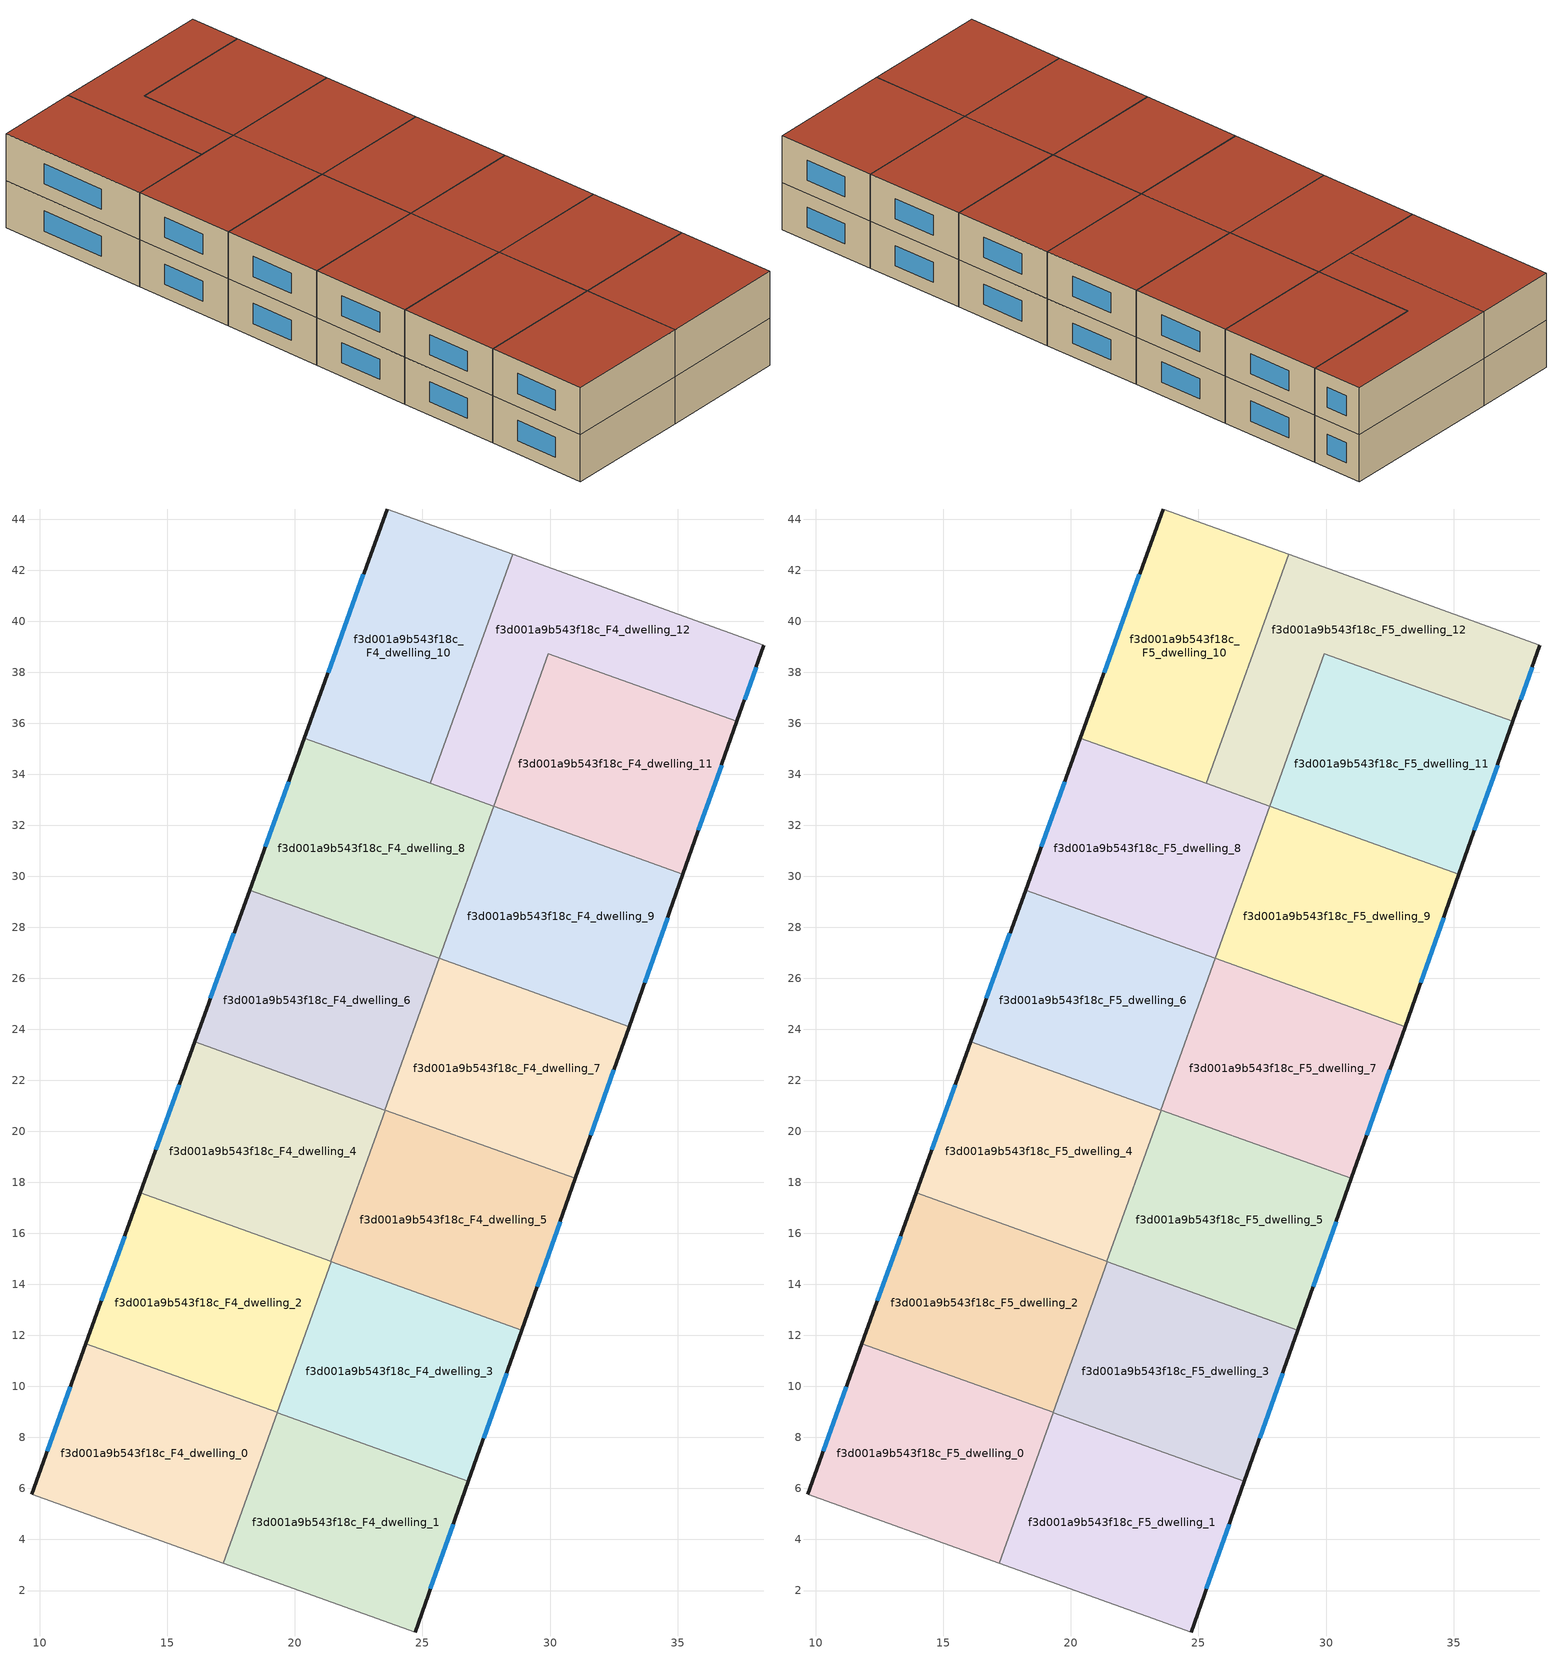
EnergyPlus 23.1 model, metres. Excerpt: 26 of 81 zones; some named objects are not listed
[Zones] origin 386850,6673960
f3d001a9b543f18c_F4_dwelling_0
 floor to f3d001a9b543f18c_F3_dwelling_0 (EU_floor_Construction): 19.31,8.98 17.19,3.08 9.68,5.77 11.8,11.67 z12
 wall outside (EU_wall_Construction): 11.8,11.67 9.68,5.77 z12:15
 wall to f3d001a9b543f18c_F4_dwelling_1 (EU_wall_Construction): 17.19,3.08 19.31,8.98 z12:15
 wall adiabatic (EU_wall_Construction): 9.68,5.77 17.19,3.08 z12:15
 wall to f3d001a9b543f18c_F4_dwelling_2 (EU_wall_Construction): 19.3,8.98 11.8,11.67 z12:15
 wall to f3d001a9b543f18c_F4_dwelling_3 (EU_wall_Construction): 19.31,8.98 19.3,8.98 z12:15
 window (EU_Window_Construction): 11.2,9.99 10.29,7.46 z12.86:14.14
f3d001a9b543f18c_F4_dwelling_1
 floor to f3d001a9b543f18c_F3_dwelling_1 (EU_floor_Construction): 26.8,6.29 24.71,0.37 17.19,3.08 19.31,8.98 z12
 wall outside (EU_wall_Construction): 24.71,0.37 26.8,6.29 z12:15
 wall adiabatic (EU_wall_Construction): 17.19,3.08 24.71,0.37 z12:15
 wall to f3d001a9b543f18c_F4_dwelling_3 (EU_wall_Construction): 26.8,6.29 19.31,8.98 z12:15
 window (EU_Window_Construction): 25.31,2.06 26.2,4.6 z12.86:14.14
f3d001a9b543f18c_F4_dwelling_10
 floor to f3d001a9b543f18c_F3_dwelling_10 (EU_floor_Construction): 28.53,42.62 25.31,33.64 20.37,35.42 23.61,44.4 z12
 wall outside (EU_wall_Construction): 23.61,44.4 20.37,35.42 z12:15
 wall adiabatic (EU_wall_Construction): 28.53,42.62 23.61,44.4 z12:15
 wall to f3d001a9b543f18c_F4_dwelling_12 (EU_wall_Construction): 25.31,33.64 28.53,42.62 z12:15
 wall to f3d001a9b543f18c_F4_dwelling_8 (EU_wall_Construction): 20.37,35.42 25.31,33.64 z12:15
 window (EU_Window_Construction): 22.68,41.83 21.3,37.98 z12.86:14.14
f3d001a9b543f18c_F4_dwelling_11
 floor to f3d001a9b543f18c_F3_dwelling_11 (EU_floor_Construction): 37.33,36.08 35.21,30.09 27.78,32.75 29.93,38.73 z12
 wall outside (EU_wall_Construction): 35.21,30.09 37.33,36.08 z12:15
 wall to f3d001a9b543f18c_F4_dwelling_12 (EU_wall_Construction): 37.33,36.08 29.93,38.73 27.78,32.75 z12:15
 wall to f3d001a9b543f18c_F4_dwelling_9 (EU_wall_Construction): 27.8,32.75 35.21,30.09 z12:15
 wall to f3d001a9b543f18c_F4_dwelling_8 (EU_wall_Construction): 27.78,32.75 27.8,32.75 z12:15
 window (EU_Window_Construction): 35.82,31.8 36.72,34.36 z12.86:14.14
f3d001a9b543f18c_F4_dwelling_12
 floor to f3d001a9b543f18c_F3_dwelling_12 (EU_floor_Construction): 38.38,39.06 37.33,36.08 29.93,38.73 27.78,32.75 25.31,33.64 28.53,42.62 z12
 wall outside (EU_wall_Construction): 37.33,36.08 38.38,39.06 z12:15
 wall adiabatic (EU_wall_Construction): 38.38,39.06 28.53,42.62 z12:15
 wall to f3d001a9b543f18c_F4_dwelling_8 (EU_wall_Construction): 25.31,33.64 27.78,32.75 z12:15
 window (EU_Window_Construction): 37.63,36.93 38.08,38.21 z12.86:14.14
f3d001a9b543f18c_F4_dwelling_2
 floor to f3d001a9b543f18c_F3_dwelling_2 (EU_floor_Construction): 21.42,14.9 19.3,8.98 11.8,11.67 13.94,17.58 z12
 wall outside (EU_wall_Construction): 13.94,17.58 11.8,11.67 z12:15
 wall to f3d001a9b543f18c_F4_dwelling_3 (EU_wall_Construction): 19.3,8.98 21.42,14.9 z12:15
 wall to f3d001a9b543f18c_F4_dwelling_4 (EU_wall_Construction): 21.41,14.9 13.94,17.58 z12:15
 wall to f3d001a9b543f18c_F4_dwelling_5 (EU_wall_Construction): 21.42,14.9 21.41,14.9 z12:15
 window (EU_Window_Construction): 13.33,15.9 12.41,13.36 z12.86:14.14
f3d001a9b543f18c_F4_dwelling_3
 floor to f3d001a9b543f18c_F3_dwelling_3 (EU_floor_Construction): 28.9,12.21 26.8,6.29 19.3,8.98 21.42,14.9 z12
 wall outside (EU_wall_Construction): 26.8,6.29 28.9,12.21 z12:15
 wall to f3d001a9b543f18c_F4_dwelling_5 (EU_wall_Construction): 28.9,12.21 21.42,14.9 z12:15
 window (EU_Window_Construction): 27.4,7.98 28.3,10.52 z12.86:14.14
f3d001a9b543f18c_F4_dwelling_4
 floor to f3d001a9b543f18c_F3_dwelling_4 (EU_floor_Construction): 23.54,20.83 21.41,14.9 13.94,17.58 16.08,23.51 z12
 wall outside (EU_wall_Construction): 16.08,23.51 13.94,17.58 z12:15
 wall to f3d001a9b543f18c_F4_dwelling_5 (EU_wall_Construction): 21.41,14.9 23.54,20.83 z12:15
 wall to f3d001a9b543f18c_F4_dwelling_6 (EU_wall_Construction): 23.53,20.84 16.08,23.51 z12:15
 wall to f3d001a9b543f18c_F4_dwelling_7 (EU_wall_Construction): 23.54,20.83 23.53,20.84 z12:15
 window (EU_Window_Construction): 15.47,21.82 14.55,19.28 z12.86:14.14
f3d001a9b543f18c_F4_dwelling_5
 floor to f3d001a9b543f18c_F3_dwelling_5 (EU_floor_Construction): 30.99,18.16 28.9,12.21 21.41,14.9 23.54,20.83 z12
 wall outside (EU_wall_Construction): 28.9,12.21 30.99,18.16 z12:15
 wall to f3d001a9b543f18c_F4_dwelling_7 (EU_wall_Construction): 30.99,18.16 23.54,20.83 z12:15
 window (EU_Window_Construction): 29.49,13.91 30.4,16.46 z12.86:14.14
f3d001a9b543f18c_F4_dwelling_6
 floor to f3d001a9b543f18c_F3_dwelling_6 (EU_floor_Construction): 25.67,26.78 23.53,20.84 16.08,23.51 18.22,29.46 z12
 wall outside (EU_wall_Construction): 18.22,29.46 16.08,23.51 z12:15
 wall to f3d001a9b543f18c_F4_dwelling_7 (EU_wall_Construction): 23.53,20.84 25.67,26.78 z12:15
 wall to f3d001a9b543f18c_F4_dwelling_8 (EU_wall_Construction): 25.65,26.79 18.22,29.46 z12:15
 wall to f3d001a9b543f18c_F4_dwelling_9 (EU_wall_Construction): 25.67,26.78 25.65,26.79 z12:15
 window (EU_Window_Construction): 17.61,27.76 16.69,25.21 z12.86:14.14
f3d001a9b543f18c_F4_dwelling_7
 floor to f3d001a9b543f18c_F3_dwelling_7 (EU_floor_Construction): 33.1,24.11 30.99,18.16 23.53,20.84 25.67,26.78 z12
 wall outside (EU_wall_Construction): 30.99,18.16 33.1,24.11 z12:15
 wall to f3d001a9b543f18c_F4_dwelling_9 (EU_wall_Construction): 33.1,24.11 25.67,26.78 z12:15
 window (EU_Window_Construction): 31.6,19.86 32.5,22.41 z12.86:14.14
f3d001a9b543f18c_F4_dwelling_8
 floor to f3d001a9b543f18c_F3_dwelling_8 (EU_floor_Construction): 27.8,32.75 25.66,26.79 18.22,29.46 20.37,35.42 z12
 wall outside (EU_wall_Construction): 20.37,35.42 18.22,29.46 z12:15
 wall to f3d001a9b543f18c_F4_dwelling_9 (EU_wall_Construction): 25.66,26.79 27.8,32.75 z12:15
 window (EU_Window_Construction): 19.76,33.71 18.83,31.16 z12.86:14.14
f3d001a9b543f18c_F4_dwelling_9
 floor to f3d001a9b543f18c_F3_dwelling_9 (EU_floor_Construction): 35.21,30.09 33.1,24.11 25.66,26.79 27.8,32.75 z12
 wall outside (EU_wall_Construction): 33.1,24.11 35.21,30.09 z12:15
 window (EU_Window_Construction): 33.7,25.82 34.61,28.38 z12.86:14.14
f3d001a9b543f18c_F5_dwelling_0
 floor to f3d001a9b543f18c_F4_dwelling_0 (EU_floor_Construction): 19.31,8.98 17.19,3.08 9.68,5.77 11.8,11.67 z15
 wall outside (EU_wall_Construction): 11.8,11.67 9.68,5.77 z15:18
 wall to f3d001a9b543f18c_F5_dwelling_1 (EU_wall_Construction): 17.19,3.08 19.31,8.98 z15:18
 wall adiabatic (EU_wall_Construction): 9.68,5.77 17.19,3.08 z15:18
 wall to f3d001a9b543f18c_F5_dwelling_2 (EU_wall_Construction): 19.3,8.98 11.8,11.67 z15:18
 wall to f3d001a9b543f18c_F5_dwelling_3 (EU_wall_Construction): 19.31,8.98 19.3,8.98 z15:18
 window (EU_Window_Construction): 11.2,9.99 10.29,7.46 z15.86:17.14
 roof outside (EU_roof_Construction): 17.19,3.08 19.31,8.98 11.8,11.67 9.68,5.77 z18
f3d001a9b543f18c_F5_dwelling_1
 floor to f3d001a9b543f18c_F4_dwelling_1 (EU_floor_Construction): 26.8,6.29 24.71,0.37 17.19,3.08 19.31,8.98 z15
 wall outside (EU_wall_Construction): 24.71,0.37 26.8,6.29 z15:18
 wall adiabatic (EU_wall_Construction): 17.19,3.08 24.71,0.37 z15:18
 wall to f3d001a9b543f18c_F5_dwelling_3 (EU_wall_Construction): 26.8,6.29 19.31,8.98 z15:18
 window (EU_Window_Construction): 25.31,2.06 26.2,4.6 z15.86:17.14
 roof outside (EU_roof_Construction): 24.71,0.37 26.8,6.29 19.31,8.98 17.19,3.08 z18
f3d001a9b543f18c_F5_dwelling_10
 floor to f3d001a9b543f18c_F4_dwelling_10 (EU_floor_Construction): 28.53,42.62 25.31,33.64 20.37,35.42 23.61,44.4 z15
 wall outside (EU_wall_Construction): 23.61,44.4 20.37,35.42 z15:18
 wall adiabatic (EU_wall_Construction): 28.53,42.62 23.61,44.4 z15:18
 wall to f3d001a9b543f18c_F5_dwelling_12 (EU_wall_Construction): 25.31,33.64 28.53,42.62 z15:18
 wall to f3d001a9b543f18c_F5_dwelling_8 (EU_wall_Construction): 20.37,35.42 25.31,33.64 z15:18
 window (EU_Window_Construction): 22.68,41.83 21.3,37.98 z15.86:17.14
 roof outside (EU_roof_Construction): 25.31,33.64 28.53,42.62 23.61,44.4 20.37,35.42 z18
f3d001a9b543f18c_F5_dwelling_11
 floor to f3d001a9b543f18c_F4_dwelling_11 (EU_floor_Construction): 37.33,36.08 35.21,30.09 27.78,32.75 29.93,38.73 z15
 wall outside (EU_wall_Construction): 35.21,30.09 37.33,36.08 z15:18
 wall to f3d001a9b543f18c_F5_dwelling_12 (EU_wall_Construction): 37.33,36.08 29.93,38.73 27.78,32.75 z15:18
 wall to f3d001a9b543f18c_F5_dwelling_9 (EU_wall_Construction): 27.8,32.75 35.21,30.09 z15:18
 wall to f3d001a9b543f18c_F5_dwelling_8 (EU_wall_Construction): 27.78,32.75 27.8,32.75 z15:18
 window (EU_Window_Construction): 35.82,31.8 36.72,34.36 z15.86:17.14
 roof outside (EU_roof_Construction): 35.21,30.09 37.33,36.08 29.93,38.73 27.78,32.75 z18
f3d001a9b543f18c_F5_dwelling_12
 floor to f3d001a9b543f18c_F4_dwelling_12 (EU_floor_Construction): 38.38,39.06 37.33,36.08 29.93,38.73 27.78,32.75 25.31,33.64 28.53,42.62 z15
 wall outside (EU_wall_Construction): 37.33,36.08 38.38,39.06 z15:18
 wall adiabatic (EU_wall_Construction): 38.38,39.06 28.53,42.62 z15:18
 wall to f3d001a9b543f18c_F5_dwelling_8 (EU_wall_Construction): 25.31,33.64 27.78,32.75 z15:18
 window (EU_Window_Construction): 37.63,36.93 38.08,38.21 z15.86:17.14
 roof outside (EU_roof_Construction): 37.33,36.08 38.38,39.06 28.53,42.62 25.31,33.64 27.78,32.75 29.93,38.73 z18
f3d001a9b543f18c_F5_dwelling_2
 floor to f3d001a9b543f18c_F4_dwelling_2 (EU_floor_Construction): 21.42,14.9 19.3,8.98 11.8,11.67 13.94,17.58 z15
 wall outside (EU_wall_Construction): 13.94,17.58 11.8,11.67 z15:18
 wall to f3d001a9b543f18c_F5_dwelling_3 (EU_wall_Construction): 19.3,8.98 21.42,14.9 z15:18
 wall to f3d001a9b543f18c_F5_dwelling_4 (EU_wall_Construction): 21.41,14.9 13.94,17.58 z15:18
 wall to f3d001a9b543f18c_F5_dwelling_5 (EU_wall_Construction): 21.42,14.9 21.41,14.9 z15:18
 window (EU_Window_Construction): 13.33,15.9 12.41,13.36 z15.86:17.14
 roof outside (EU_roof_Construction): 19.3,8.98 21.42,14.9 13.94,17.58 11.8,11.67 z18
f3d001a9b543f18c_F5_dwelling_3
 floor to f3d001a9b543f18c_F4_dwelling_3 (EU_floor_Construction): 28.9,12.21 26.8,6.29 19.3,8.98 21.42,14.9 z15
 wall outside (EU_wall_Construction): 26.8,6.29 28.9,12.21 z15:18
 wall to f3d001a9b543f18c_F5_dwelling_5 (EU_wall_Construction): 28.9,12.21 21.42,14.9 z15:18
 window (EU_Window_Construction): 27.4,7.98 28.3,10.52 z15.86:17.14
 roof outside (EU_roof_Construction): 26.8,6.29 28.9,12.21 21.42,14.9 19.3,8.98 z18
f3d001a9b543f18c_F5_dwelling_4
 floor to f3d001a9b543f18c_F4_dwelling_4 (EU_floor_Construction): 23.54,20.83 21.41,14.9 13.94,17.58 16.08,23.51 z15
 wall outside (EU_wall_Construction): 16.08,23.51 13.94,17.58 z15:18
 wall to f3d001a9b543f18c_F5_dwelling_5 (EU_wall_Construction): 21.41,14.9 23.54,20.83 z15:18
 wall to f3d001a9b543f18c_F5_dwelling_6 (EU_wall_Construction): 23.53,20.84 16.08,23.51 z15:18
 wall to f3d001a9b543f18c_F5_dwelling_7 (EU_wall_Construction): 23.54,20.83 23.53,20.84 z15:18
 window (EU_Window_Construction): 15.47,21.82 14.55,19.28 z15.86:17.14
 roof outside (EU_roof_Construction): 21.41,14.9 23.54,20.83 16.08,23.51 13.94,17.58 z18
f3d001a9b543f18c_F5_dwelling_5
 floor to f3d001a9b543f18c_F4_dwelling_5 (EU_floor_Construction): 30.99,18.16 28.9,12.21 21.41,14.9 23.54,20.83 z15
 wall outside (EU_wall_Construction): 28.9,12.21 30.99,18.16 z15:18
 wall to f3d001a9b543f18c_F5_dwelling_7 (EU_wall_Construction): 30.99,18.16 23.54,20.83 z15:18
 window (EU_Window_Construction): 29.49,13.91 30.4,16.46 z15.86:17.14
 roof outside (EU_roof_Construction): 28.9,12.21 30.99,18.16 23.54,20.83 21.41,14.9 z18
f3d001a9b543f18c_F5_dwelling_6
 floor to f3d001a9b543f18c_F4_dwelling_6 (EU_floor_Construction): 25.67,26.78 23.53,20.84 16.08,23.51 18.22,29.46 z15
 wall outside (EU_wall_Construction): 18.22,29.46 16.08,23.51 z15:18
 wall to f3d001a9b543f18c_F5_dwelling_7 (EU_wall_Construction): 23.53,20.84 25.67,26.78 z15:18
 wall to f3d001a9b543f18c_F5_dwelling_8 (EU_wall_Construction): 25.65,26.79 18.22,29.46 z15:18
 wall to f3d001a9b543f18c_F5_dwelling_9 (EU_wall_Construction): 25.67,26.78 25.65,26.79 z15:18
 window (EU_Window_Construction): 17.61,27.76 16.69,25.21 z15.86:17.14
 roof outside (EU_roof_Construction): 23.53,20.84 25.67,26.78 18.22,29.46 16.08,23.51 z18
f3d001a9b543f18c_F5_dwelling_7
 floor to f3d001a9b543f18c_F4_dwelling_7 (EU_floor_Construction): 33.1,24.11 30.99,18.16 23.53,20.84 25.67,26.78 z15
 wall outside (EU_wall_Construction): 30.99,18.16 33.1,24.11 z15:18
 wall to f3d001a9b543f18c_F5_dwelling_9 (EU_wall_Construction): 33.1,24.11 25.67,26.78 z15:18
 window (EU_Window_Construction): 31.6,19.86 32.5,22.41 z15.86:17.14
 roof outside (EU_roof_Construction): 30.99,18.16 33.1,24.11 25.67,26.78 23.53,20.84 z18
f3d001a9b543f18c_F5_dwelling_8
 floor to f3d001a9b543f18c_F4_dwelling_8 (EU_floor_Construction): 27.8,32.75 25.66,26.79 18.22,29.46 20.37,35.42 z15
 wall outside (EU_wall_Construction): 20.37,35.42 18.22,29.46 z15:18
 wall to f3d001a9b543f18c_F5_dwelling_9 (EU_wall_Construction): 25.66,26.79 27.8,32.75 z15:18
 window (EU_Window_Construction): 19.76,33.71 18.83,31.16 z15.86:17.14
 roof outside (EU_roof_Construction): 25.66,26.79 27.8,32.75 20.37,35.42 18.22,29.46 z18
f3d001a9b543f18c_F5_dwelling_9
 floor to f3d001a9b543f18c_F4_dwelling_9 (EU_floor_Construction): 35.21,30.09 33.1,24.11 25.66,26.79 27.8,32.75 z15
 wall outside (EU_wall_Construction): 33.1,24.11 35.21,30.09 z15:18
 window (EU_Window_Construction): 33.7,25.82 34.61,28.38 z15.86:17.14
 roof outside (EU_roof_Construction): 33.1,24.11 35.21,30.09 27.8,32.75 25.66,26.79 z18
[Building]
EU S2 Campaign: North Axis=0; Terrain=City; Solar Distribution=FullExterior
[Site:Location]
Helsinki-Vantaa.AP: Latitude=60.317; Longitude=24.963; Time Zone=2; Elevation=54.6
[SizingPeriod:WeatherFileDays]
AnnualSizingPeriod: Begin Month=1; Begin Day of Month=1; End Month=12; End Day of Month=31; Day of Week for Start Day=Monday; Use Weather File Daylight Saving Period=No; Use Weather File Rain and Snow Indicators=No
[MATERIAL]
EU_InternalMass_Material: Roughness=MediumRough; Thickness=0.1; Conductivity=1; Density=1800; Specific Heat=900; Thermal Absorptance=0.9; Solar Absorptance=0.7; Visible Absorptance=0.7
[MATERIAL:NOMASS] Roughness=MediumRough; Thermal Absorptance=0.9; Solar Absorptance=0.7; Visible Absorptance=0.7
Name | Thermal Resistance
EU_wall_NoMass | 1.10183
EU_roof_NoMass; EU_floor_NoMass | 1.70606
[WINDOWMATERIAL:SIMPLEGLAZINGSYSTEM]
EU_Window_SimpleGlazing: UFactor=3.11035; Solar Heat Gain Coefficient=0.8; Visible Transmittance=0.8
[CONSTRUCTION]
EU_wall_Construction: EU_wall_NoMass
EU_roof_Construction: EU_roof_NoMass
EU_floor_Construction: EU_floor_NoMass
EU_Window_Construction: EU_Window_SimpleGlazing
EU_InternalMass_Construction: EU_InternalMass_Material
[ZONE] Type=1; Multiplier=1; Ceiling Height=autocalculate; Floor Area=autocalculate; Part of Total Floor Area=Yes
Name | Volume
f3d001a9b543f18c_F4_dwelling_0; f3d001a9b543f18c_F5_dwelling_0; f3d001a9b543f18c_F4_dwelling_1; f3d001a9b543f18c_F5_dwelling_1; f3d001a9b543f18c_F4_dwelling_5; f3d001a9b543f18c_F5_dwelling_5 | 150.067
f3d001a9b543f18c_F4_dwelling_10; f3d001a9b543f18c_F5_dwelling_10 | 150.064
f3d001a9b543f18c_F4_dwelling_11; f3d001a9b543f18c_F5_dwelling_11; f3d001a9b543f18c_F4_dwelling_8; f3d001a9b543f18c_F5_dwelling_8 | 150.059
f3d001a9b543f18c_F4_dwelling_12; f3d001a9b543f18c_F5_dwelling_12; f3d001a9b543f18c_F4_dwelling_2; f3d001a9b543f18c_F5_dwelling_2 | 150.042
f3d001a9b543f18c_F4_dwelling_3; f3d001a9b543f18c_F5_dwelling_3; f3d001a9b543f18c_F4_dwelling_6; f3d001a9b543f18c_F5_dwelling_6 | 150.051
f3d001a9b543f18c_F4_dwelling_4; f3d001a9b543f18c_F5_dwelling_4 | 150.044
f3d001a9b543f18c_F4_dwelling_7; f3d001a9b543f18c_F5_dwelling_7 | 150.055
f3d001a9b543f18c_F4_dwelling_9; f3d001a9b543f18c_F5_dwelling_9 | 150.068
[INTERNALMASS] Construction=EU_InternalMass_Construction
Name | Zone or ZoneList | Surface Area
f3d001a9b543f18c_F4_dwelling_0_EU_InternalMass | f3d001a9b543f18c_F4_dwelling_0 | 50.0227
f3d001a9b543f18c_F4_dwelling_1_EU_InternalMass | f3d001a9b543f18c_F4_dwelling_1 | 50.0232
f3d001a9b543f18c_F4_dwelling_2_EU_InternalMass | f3d001a9b543f18c_F4_dwelling_2 | 50.0125
f3d001a9b543f18c_F4_dwelling_3_EU_InternalMass | f3d001a9b543f18c_F4_dwelling_3 | 50.0172
f3d001a9b543f18c_F4_dwelling_4_EU_InternalMass | f3d001a9b543f18c_F4_dwelling_4 | 50.0154
f3d001a9b543f18c_F4_dwelling_5_EU_InternalMass | f3d001a9b543f18c_F4_dwelling_5 | 50.022
f3d001a9b543f18c_F4_dwelling_6_EU_InternalMass | f3d001a9b543f18c_F4_dwelling_6 | 50.0153
f3d001a9b543f18c_F4_dwelling_7_EU_InternalMass | f3d001a9b543f18c_F4_dwelling_7 | 50.0168
f3d001a9b543f18c_F4_dwelling_8_EU_InternalMass | f3d001a9b543f18c_F4_dwelling_8 | 50.0174
f3d001a9b543f18c_F4_dwelling_9_EU_InternalMass | f3d001a9b543f18c_F4_dwelling_9 | 50.0231
f3d001a9b543f18c_F4_dwelling_10_EU_InternalMass | f3d001a9b543f18c_F4_dwelling_10 | 50.0224
f3d001a9b543f18c_F4_dwelling_11_EU_InternalMass | f3d001a9b543f18c_F4_dwelling_11 | 50.0193
f3d001a9b543f18c_F4_dwelling_12_EU_InternalMass | f3d001a9b543f18c_F4_dwelling_12 | 50.0144
f3d001a9b543f18c_F5_dwelling_0_EU_InternalMass | f3d001a9b543f18c_F5_dwelling_0 | 50.0227
f3d001a9b543f18c_F5_dwelling_1_EU_InternalMass | f3d001a9b543f18c_F5_dwelling_1 | 50.0232
f3d001a9b543f18c_F5_dwelling_2_EU_InternalMass | f3d001a9b543f18c_F5_dwelling_2 | 50.0125
f3d001a9b543f18c_F5_dwelling_3_EU_InternalMass | f3d001a9b543f18c_F5_dwelling_3 | 50.0172
f3d001a9b543f18c_F5_dwelling_4_EU_InternalMass | f3d001a9b543f18c_F5_dwelling_4 | 50.0154
f3d001a9b543f18c_F5_dwelling_5_EU_InternalMass | f3d001a9b543f18c_F5_dwelling_5 | 50.022
f3d001a9b543f18c_F5_dwelling_6_EU_InternalMass | f3d001a9b543f18c_F5_dwelling_6 | 50.0153
f3d001a9b543f18c_F5_dwelling_7_EU_InternalMass | f3d001a9b543f18c_F5_dwelling_7 | 50.0168
f3d001a9b543f18c_F5_dwelling_8_EU_InternalMass | f3d001a9b543f18c_F5_dwelling_8 | 50.0174
f3d001a9b543f18c_F5_dwelling_9_EU_InternalMass | f3d001a9b543f18c_F5_dwelling_9 | 50.0231
f3d001a9b543f18c_F5_dwelling_10_EU_InternalMass | f3d001a9b543f18c_F5_dwelling_10 | 50.0224
f3d001a9b543f18c_F5_dwelling_11_EU_InternalMass | f3d001a9b543f18c_F5_dwelling_11 | 50.0193
f3d001a9b543f18c_F5_dwelling_12_EU_InternalMass | f3d001a9b543f18c_F5_dwelling_12 | 50.0144
[OTHEREQUIPMENT] Fuel Type=Electricity; Design Level Calculation Method=Watts/Area; Power per Zone Floor Area=1; Fraction Latent=0; Fraction Radiant=0; Fraction Lost=0; Carbon Dioxide Generation Rate=0; EndUse Subcategory=EU_Step8_InternalGains
Name | Zone or ZoneList or Space or SpaceList | Schedule
EU_Step8_InternalGain_f3d001a9b543f18c_F4_dwelling_0_f000 | f3d001a9b543f18c_F4_dwelling_0 | EU_Step8_GainSchedule_f3d001a9b543f18c_F4_dwelling_0_f000
EU_Step8_InternalGain_f3d001a9b543f18c_F4_dwelling_1_f000 | f3d001a9b543f18c_F4_dwelling_1 | EU_Step8_GainSchedule_f3d001a9b543f18c_F4_dwelling_1_f000
EU_Step8_InternalGain_f3d001a9b543f18c_F4_dwelling_2_f000 | f3d001a9b543f18c_F4_dwelling_2 | EU_Step8_GainSchedule_f3d001a9b543f18c_F4_dwelling_2_f000
EU_Step8_InternalGain_f3d001a9b543f18c_F4_dwelling_3_f000 | f3d001a9b543f18c_F4_dwelling_3 | EU_Step8_GainSchedule_f3d001a9b543f18c_F4_dwelling_3_f000
EU_Step8_InternalGain_f3d001a9b543f18c_F4_dwelling_4_f000 | f3d001a9b543f18c_F4_dwelling_4 | EU_Step8_GainSchedule_f3d001a9b543f18c_F4_dwelling_4_f000
EU_Step8_InternalGain_f3d001a9b543f18c_F4_dwelling_5_f000 | f3d001a9b543f18c_F4_dwelling_5 | EU_Step8_GainSchedule_f3d001a9b543f18c_F4_dwelling_5_f000
EU_Step8_InternalGain_f3d001a9b543f18c_F4_dwelling_6_f000 | f3d001a9b543f18c_F4_dwelling_6 | EU_Step8_GainSchedule_f3d001a9b543f18c_F4_dwelling_6_f000
EU_Step8_InternalGain_f3d001a9b543f18c_F4_dwelling_7_f000 | f3d001a9b543f18c_F4_dwelling_7 | EU_Step8_GainSchedule_f3d001a9b543f18c_F4_dwelling_7_f000
EU_Step8_InternalGain_f3d001a9b543f18c_F4_dwelling_8_f000 | f3d001a9b543f18c_F4_dwelling_8 | EU_Step8_GainSchedule_f3d001a9b543f18c_F4_dwelling_8_f000
EU_Step8_InternalGain_f3d001a9b543f18c_F4_dwelling_9_f000 | f3d001a9b543f18c_F4_dwelling_9 | EU_Step8_GainSchedule_f3d001a9b543f18c_F4_dwelling_9_f000
EU_Step8_InternalGain_f3d001a9b543f18c_F4_dwelling_10_f000 | f3d001a9b543f18c_F4_dwelling_10 | EU_Step8_GainSchedule_f3d001a9b543f18c_F4_dwelling_10_f000
EU_Step8_InternalGain_f3d001a9b543f18c_F4_dwelling_11_f000 | f3d001a9b543f18c_F4_dwelling_11 | EU_Step8_GainSchedule_f3d001a9b543f18c_F4_dwelling_11_f000
EU_Step8_InternalGain_f3d001a9b543f18c_F4_dwelling_12_f000 | f3d001a9b543f18c_F4_dwelling_12 | EU_Step8_GainSchedule_f3d001a9b543f18c_F4_dwelling_12_f000
EU_Step8_InternalGain_f3d001a9b543f18c_F5_dwelling_0_f000 | f3d001a9b543f18c_F5_dwelling_0 | EU_Step8_GainSchedule_f3d001a9b543f18c_F5_dwelling_0_f000
EU_Step8_InternalGain_f3d001a9b543f18c_F5_dwelling_1_f000 | f3d001a9b543f18c_F5_dwelling_1 | EU_Step8_GainSchedule_f3d001a9b543f18c_F5_dwelling_1_f000
EU_Step8_InternalGain_f3d001a9b543f18c_F5_dwelling_2_f000 | f3d001a9b543f18c_F5_dwelling_2 | EU_Step8_GainSchedule_f3d001a9b543f18c_F5_dwelling_2_f000
EU_Step8_InternalGain_f3d001a9b543f18c_F5_dwelling_3_f000 | f3d001a9b543f18c_F5_dwelling_3 | EU_Step8_GainSchedule_f3d001a9b543f18c_F5_dwelling_3_f000
EU_Step8_InternalGain_f3d001a9b543f18c_F5_dwelling_4_f000 | f3d001a9b543f18c_F5_dwelling_4 | EU_Step8_GainSchedule_f3d001a9b543f18c_F5_dwelling_4_f000
EU_Step8_InternalGain_f3d001a9b543f18c_F5_dwelling_5_f000 | f3d001a9b543f18c_F5_dwelling_5 | EU_Step8_GainSchedule_f3d001a9b543f18c_F5_dwelling_5_f000
EU_Step8_InternalGain_f3d001a9b543f18c_F5_dwelling_6_f000 | f3d001a9b543f18c_F5_dwelling_6 | EU_Step8_GainSchedule_f3d001a9b543f18c_F5_dwelling_6_f000
EU_Step8_InternalGain_f3d001a9b543f18c_F5_dwelling_7_f000 | f3d001a9b543f18c_F5_dwelling_7 | EU_Step8_GainSchedule_f3d001a9b543f18c_F5_dwelling_7_f000
EU_Step8_InternalGain_f3d001a9b543f18c_F5_dwelling_8_f000 | f3d001a9b543f18c_F5_dwelling_8 | EU_Step8_GainSchedule_f3d001a9b543f18c_F5_dwelling_8_f000
EU_Step8_InternalGain_f3d001a9b543f18c_F5_dwelling_9_f000 | f3d001a9b543f18c_F5_dwelling_9 | EU_Step8_GainSchedule_f3d001a9b543f18c_F5_dwelling_9_f000
EU_Step8_InternalGain_f3d001a9b543f18c_F5_dwelling_10_f000 | f3d001a9b543f18c_F5_dwelling_10 | EU_Step8_GainSchedule_f3d001a9b543f18c_F5_dwelling_10_f000
EU_Step8_InternalGain_f3d001a9b543f18c_F5_dwelling_11_f000 | f3d001a9b543f18c_F5_dwelling_11 | EU_Step8_GainSchedule_f3d001a9b543f18c_F5_dwelling_11_f000
EU_Step8_InternalGain_f3d001a9b543f18c_F5_dwelling_12_f000 | f3d001a9b543f18c_F5_dwelling_12 | EU_Step8_GainSchedule_f3d001a9b543f18c_F5_dwelling_12_f000
[ZONEVENTILATION:DESIGNFLOWRATE] Schedule=EU_AlwaysOn; Design Flow Rate Calculation Method=AirChanges/Hour; Air Changes per Hour=0.756316; Ventilation Type=Natural; Fan Pressure Rise=0; Fan Total Efficiency=1; Constant Term Coefficient=1; Temperature Term Coefficient=0; Velocity Term Coefficient=0; Velocity Squared Term Coefficient=0; Minimum Indoor Temperature=-100; Maximum Indoor Temperature=100; Delta Temperature=-100; Minimum Outdoor Temperature=-100; Maximum Outdoor Temperature=100; Maximum Wind Speed=40
Name | Zone or ZoneList or Space or SpaceList
EU_ConstantAir_f3d001a9b543f18c_F4_dwelling_0 | f3d001a9b543f18c_F4_dwelling_0
EU_ConstantAir_f3d001a9b543f18c_F4_dwelling_1 | f3d001a9b543f18c_F4_dwelling_1
EU_ConstantAir_f3d001a9b543f18c_F4_dwelling_2 | f3d001a9b543f18c_F4_dwelling_2
EU_ConstantAir_f3d001a9b543f18c_F4_dwelling_3 | f3d001a9b543f18c_F4_dwelling_3
EU_ConstantAir_f3d001a9b543f18c_F4_dwelling_4 | f3d001a9b543f18c_F4_dwelling_4
EU_ConstantAir_f3d001a9b543f18c_F4_dwelling_5 | f3d001a9b543f18c_F4_dwelling_5
EU_ConstantAir_f3d001a9b543f18c_F4_dwelling_6 | f3d001a9b543f18c_F4_dwelling_6
EU_ConstantAir_f3d001a9b543f18c_F4_dwelling_7 | f3d001a9b543f18c_F4_dwelling_7
EU_ConstantAir_f3d001a9b543f18c_F4_dwelling_8 | f3d001a9b543f18c_F4_dwelling_8
EU_ConstantAir_f3d001a9b543f18c_F4_dwelling_9 | f3d001a9b543f18c_F4_dwelling_9
EU_ConstantAir_f3d001a9b543f18c_F4_dwelling_10 | f3d001a9b543f18c_F4_dwelling_10
EU_ConstantAir_f3d001a9b543f18c_F4_dwelling_11 | f3d001a9b543f18c_F4_dwelling_11
EU_ConstantAir_f3d001a9b543f18c_F4_dwelling_12 | f3d001a9b543f18c_F4_dwelling_12
EU_ConstantAir_f3d001a9b543f18c_F5_dwelling_0 | f3d001a9b543f18c_F5_dwelling_0
EU_ConstantAir_f3d001a9b543f18c_F5_dwelling_1 | f3d001a9b543f18c_F5_dwelling_1
EU_ConstantAir_f3d001a9b543f18c_F5_dwelling_2 | f3d001a9b543f18c_F5_dwelling_2
EU_ConstantAir_f3d001a9b543f18c_F5_dwelling_3 | f3d001a9b543f18c_F5_dwelling_3
EU_ConstantAir_f3d001a9b543f18c_F5_dwelling_4 | f3d001a9b543f18c_F5_dwelling_4
EU_ConstantAir_f3d001a9b543f18c_F5_dwelling_5 | f3d001a9b543f18c_F5_dwelling_5
EU_ConstantAir_f3d001a9b543f18c_F5_dwelling_6 | f3d001a9b543f18c_F5_dwelling_6
EU_ConstantAir_f3d001a9b543f18c_F5_dwelling_7 | f3d001a9b543f18c_F5_dwelling_7
EU_ConstantAir_f3d001a9b543f18c_F5_dwelling_8 | f3d001a9b543f18c_F5_dwelling_8
EU_ConstantAir_f3d001a9b543f18c_F5_dwelling_9 | f3d001a9b543f18c_F5_dwelling_9
EU_ConstantAir_f3d001a9b543f18c_F5_dwelling_10 | f3d001a9b543f18c_F5_dwelling_10
EU_ConstantAir_f3d001a9b543f18c_F5_dwelling_11 | f3d001a9b543f18c_F5_dwelling_11
EU_ConstantAir_f3d001a9b543f18c_F5_dwelling_12 | f3d001a9b543f18c_F5_dwelling_12
[HVACTEMPLATE:ZONE:IDEALLOADSAIRSYSTEM] System Availability Schedule=EU_AlwaysOn; Maximum Heating Supply Air Temperature=50; Minimum Cooling Supply Air Temperature=13; Maximum Heating Supply Air Humidity Ratio=0.0156; Minimum Cooling Supply Air Humidity Ratio=0.0077; Heating Limit=NoLimit; Cooling Limit=NoLimit; Heating Availability Schedule=EU_AlwaysOn; Cooling Availability Schedule=EU_CoolingOff; Dehumidification Control Type=ConstantSensibleHeatRatio; Cooling Sensible Heat Ratio=0.7; Dehumidification Setpoint=60; Humidification Control Type=None; Humidification Setpoint=30; Outdoor Air Method=None; Outdoor Air Flow Rate per Person=0.00944; Outdoor Air Flow Rate per Zone Floor Area=0; Outdoor Air Flow Rate per Zone=0; Demand Controlled Ventilation Type=None; Outdoor Air Economizer Type=NoEconomizer; Heat Recovery Type=None; Sensible Heat Recovery Effectiveness=0.7; Latent Heat Recovery Effectiveness=0.65
Name | Template Thermostat
f3d001a9b543f18c_F4_dwelling_0 | EU_HeatOnly_f3d001a9b543f18c_F4_dwelling_0
f3d001a9b543f18c_F4_dwelling_1 | EU_HeatOnly_f3d001a9b543f18c_F4_dwelling_1
f3d001a9b543f18c_F4_dwelling_2 | EU_HeatOnly_f3d001a9b543f18c_F4_dwelling_2
f3d001a9b543f18c_F4_dwelling_3 | EU_HeatOnly_f3d001a9b543f18c_F4_dwelling_3
f3d001a9b543f18c_F4_dwelling_4 | EU_HeatOnly_f3d001a9b543f18c_F4_dwelling_4
f3d001a9b543f18c_F4_dwelling_5 | EU_HeatOnly_f3d001a9b543f18c_F4_dwelling_5
f3d001a9b543f18c_F4_dwelling_6 | EU_HeatOnly_f3d001a9b543f18c_F4_dwelling_6
f3d001a9b543f18c_F4_dwelling_7 | EU_HeatOnly_f3d001a9b543f18c_F4_dwelling_7
f3d001a9b543f18c_F4_dwelling_8 | EU_HeatOnly_f3d001a9b543f18c_F4_dwelling_8
f3d001a9b543f18c_F4_dwelling_9 | EU_HeatOnly_f3d001a9b543f18c_F4_dwelling_9
f3d001a9b543f18c_F4_dwelling_10 | EU_HeatOnly_f3d001a9b543f18c_F4_dwelling_10
f3d001a9b543f18c_F4_dwelling_11 | EU_HeatOnly_f3d001a9b543f18c_F4_dwelling_11
f3d001a9b543f18c_F4_dwelling_12 | EU_HeatOnly_f3d001a9b543f18c_F4_dwelling_12
f3d001a9b543f18c_F5_dwelling_0 | EU_HeatOnly_f3d001a9b543f18c_F5_dwelling_0
f3d001a9b543f18c_F5_dwelling_1 | EU_HeatOnly_f3d001a9b543f18c_F5_dwelling_1
f3d001a9b543f18c_F5_dwelling_2 | EU_HeatOnly_f3d001a9b543f18c_F5_dwelling_2
f3d001a9b543f18c_F5_dwelling_3 | EU_HeatOnly_f3d001a9b543f18c_F5_dwelling_3
f3d001a9b543f18c_F5_dwelling_4 | EU_HeatOnly_f3d001a9b543f18c_F5_dwelling_4
f3d001a9b543f18c_F5_dwelling_5 | EU_HeatOnly_f3d001a9b543f18c_F5_dwelling_5
f3d001a9b543f18c_F5_dwelling_6 | EU_HeatOnly_f3d001a9b543f18c_F5_dwelling_6
f3d001a9b543f18c_F5_dwelling_7 | EU_HeatOnly_f3d001a9b543f18c_F5_dwelling_7
f3d001a9b543f18c_F5_dwelling_8 | EU_HeatOnly_f3d001a9b543f18c_F5_dwelling_8
f3d001a9b543f18c_F5_dwelling_9 | EU_HeatOnly_f3d001a9b543f18c_F5_dwelling_9
f3d001a9b543f18c_F5_dwelling_10 | EU_HeatOnly_f3d001a9b543f18c_F5_dwelling_10
f3d001a9b543f18c_F5_dwelling_11 | EU_HeatOnly_f3d001a9b543f18c_F5_dwelling_11
f3d001a9b543f18c_F5_dwelling_12 | EU_HeatOnly_f3d001a9b543f18c_F5_dwelling_12
[SIZING:ZONE] Zone Cooling Design Supply Air Temperature Input Method=SupplyAirTemperature; Zone Cooling Design Supply Air Temperature=13; Zone Heating Design Supply Air Temperature Input Method=SupplyAirTemperature; Zone Heating Design Supply Air Temperature=50; Zone Cooling Design Supply Air Humidity Ratio=0.008; Zone Heating Design Supply Air Humidity Ratio=0.008; Cooling Design Air Flow Method=DesignDay; Cooling Design Air Flow Rate=0; Cooling Minimum Air Flow per Zone Floor Area=0.000762; Cooling Minimum Air Flow=0; Cooling Minimum Air Flow Fraction=0.2; Heating Design Air Flow Method=DesignDay; Heating Design Air Flow Rate=0; Heating Maximum Air Flow per Zone Floor Area=0.002032; Heating Maximum Air Flow=0.141576; Heating Maximum Air Flow Fraction=0.3; Account for Dedicated Outdoor Air System=No; Dedicated Outdoor Air System Control Strategy=NeutralSupplyAir; Dedicated Outdoor Air Low Setpoint Temperature for Design=autosize; Dedicated Outdoor Air High Setpoint Temperature for Design=autosize; Zone Load Sizing Method=Sensible Load Only No Latent Load; Zone Latent Cooling Design Supply Air Humidity Ratio Input Method=HumidityRatioDifference; Zone Cooling Design Supply Air Humidity Ratio Difference=0.005; Zone Latent Heating Design Supply Air Humidity Ratio Input Method=HumidityRatioDifference; Zone Humidification Design Supply Air Humidity Ratio Difference=0.005
f3d001a9b543f18c_F4_dwelling_0; f3d001a9b543f18c_F4_dwelling_1; f3d001a9b543f18c_F4_dwelling_2; f3d001a9b543f18c_F4_dwelling_3; f3d001a9b543f18c_F4_dwelling_4; f3d001a9b543f18c_F4_dwelling_5; f3d001a9b543f18c_F4_dwelling_6; f3d001a9b543f18c_F4_dwelling_7; f3d001a9b543f18c_F4_dwelling_8; f3d001a9b543f18c_F4_dwelling_9; f3d001a9b543f18c_F4_dwelling_10; f3d001a9b543f18c_F4_dwelling_11; f3d001a9b543f18c_F4_dwelling_12; f3d001a9b543f18c_F5_dwelling_0; f3d001a9b543f18c_F5_dwelling_1; f3d001a9b543f18c_F5_dwelling_2; f3d001a9b543f18c_F5_dwelling_3; f3d001a9b543f18c_F5_dwelling_4; f3d001a9b543f18c_F5_dwelling_5; f3d001a9b543f18c_F5_dwelling_6; f3d001a9b543f18c_F5_dwelling_7; f3d001a9b543f18c_F5_dwelling_8; f3d001a9b543f18c_F5_dwelling_9; f3d001a9b543f18c_F5_dwelling_10; f3d001a9b543f18c_F5_dwelling_11; f3d001a9b543f18c_F5_dwelling_12
[SCHEDULE:CONSTANT]
Name | Hourly Value
EU_AlwaysOn | 1
EU_CoolingOff | 0
[SCHEDULE:FILE] Column Number=1; Rows to Skip at Top=0; Number of Hours of Data=8760; Column Separator=Comma; Interpolate to Timestep=No; Minutes per Item=60; Adjust Schedule for Daylight Savings=Yes
Name | File
EU_Step8_GainSchedule_f3d001a9b543f18c_F4_dwelling_0_f000 | ../../schedules/f3d001a9b543f18c/f3d001a9b543f18c_F4_dwelling_0_f000_gain.csv
EU_Step8_GainSchedule_f3d001a9b543f18c_F4_dwelling_1_f000 | ../../schedules/f3d001a9b543f18c/f3d001a9b543f18c_F4_dwelling_1_f000_gain.csv
EU_Step8_GainSchedule_f3d001a9b543f18c_F4_dwelling_2_f000 | ../../schedules/f3d001a9b543f18c/f3d001a9b543f18c_F4_dwelling_2_f000_gain.csv
EU_Step8_GainSchedule_f3d001a9b543f18c_F4_dwelling_3_f000 | ../../schedules/f3d001a9b543f18c/f3d001a9b543f18c_F4_dwelling_3_f000_gain.csv
EU_Step8_GainSchedule_f3d001a9b543f18c_F4_dwelling_4_f000 | ../../schedules/f3d001a9b543f18c/f3d001a9b543f18c_F4_dwelling_4_f000_gain.csv
EU_Step8_GainSchedule_f3d001a9b543f18c_F4_dwelling_5_f000 | ../../schedules/f3d001a9b543f18c/f3d001a9b543f18c_F4_dwelling_5_f000_gain.csv
EU_Step8_GainSchedule_f3d001a9b543f18c_F4_dwelling_6_f000 | ../../schedules/f3d001a9b543f18c/f3d001a9b543f18c_F4_dwelling_6_f000_gain.csv
EU_Step8_GainSchedule_f3d001a9b543f18c_F4_dwelling_7_f000 | ../../schedules/f3d001a9b543f18c/f3d001a9b543f18c_F4_dwelling_7_f000_gain.csv
EU_Step8_GainSchedule_f3d001a9b543f18c_F4_dwelling_8_f000 | ../../schedules/f3d001a9b543f18c/f3d001a9b543f18c_F4_dwelling_8_f000_gain.csv
EU_Step8_GainSchedule_f3d001a9b543f18c_F4_dwelling_9_f000 | ../../schedules/f3d001a9b543f18c/f3d001a9b543f18c_F4_dwelling_9_f000_gain.csv
EU_Step8_GainSchedule_f3d001a9b543f18c_F4_dwelling_10_f000 | ../../schedules/f3d001a9b543f18c/f3d001a9b543f18c_F4_dwelling_10_f000_gain.csv
EU_Step8_GainSchedule_f3d001a9b543f18c_F4_dwelling_11_f000 | ../../schedules/f3d001a9b543f18c/f3d001a9b543f18c_F4_dwelling_11_f000_gain.csv
EU_Step8_GainSchedule_f3d001a9b543f18c_F4_dwelling_12_f000 | ../../schedules/f3d001a9b543f18c/f3d001a9b543f18c_F4_dwelling_12_f000_gain.csv
EU_Step8_GainSchedule_f3d001a9b543f18c_F5_dwelling_0_f000 | ../../schedules/f3d001a9b543f18c/f3d001a9b543f18c_F5_dwelling_0_f000_gain.csv
EU_Step8_GainSchedule_f3d001a9b543f18c_F5_dwelling_1_f000 | ../../schedules/f3d001a9b543f18c/f3d001a9b543f18c_F5_dwelling_1_f000_gain.csv
EU_Step8_GainSchedule_f3d001a9b543f18c_F5_dwelling_2_f000 | ../../schedules/f3d001a9b543f18c/f3d001a9b543f18c_F5_dwelling_2_f000_gain.csv
EU_Step8_GainSchedule_f3d001a9b543f18c_F5_dwelling_3_f000 | ../../schedules/f3d001a9b543f18c/f3d001a9b543f18c_F5_dwelling_3_f000_gain.csv
EU_Step8_GainSchedule_f3d001a9b543f18c_F5_dwelling_4_f000 | ../../schedules/f3d001a9b543f18c/f3d001a9b543f18c_F5_dwelling_4_f000_gain.csv
EU_Step8_GainSchedule_f3d001a9b543f18c_F5_dwelling_5_f000 | ../../schedules/f3d001a9b543f18c/f3d001a9b543f18c_F5_dwelling_5_f000_gain.csv
EU_Step8_GainSchedule_f3d001a9b543f18c_F5_dwelling_6_f000 | ../../schedules/f3d001a9b543f18c/f3d001a9b543f18c_F5_dwelling_6_f000_gain.csv
EU_Step8_GainSchedule_f3d001a9b543f18c_F5_dwelling_7_f000 | ../../schedules/f3d001a9b543f18c/f3d001a9b543f18c_F5_dwelling_7_f000_gain.csv
EU_Step8_GainSchedule_f3d001a9b543f18c_F5_dwelling_8_f000 | ../../schedules/f3d001a9b543f18c/f3d001a9b543f18c_F5_dwelling_8_f000_gain.csv
EU_Step8_GainSchedule_f3d001a9b543f18c_F5_dwelling_9_f000 | ../../schedules/f3d001a9b543f18c/f3d001a9b543f18c_F5_dwelling_9_f000_gain.csv
EU_Step8_GainSchedule_f3d001a9b543f18c_F5_dwelling_10_f000 | ../../schedules/f3d001a9b543f18c/f3d001a9b543f18c_F5_dwelling_10_f000_gain.csv
EU_Step8_GainSchedule_f3d001a9b543f18c_F5_dwelling_11_f000 | ../../schedules/f3d001a9b543f18c/f3d001a9b543f18c_F5_dwelling_11_f000_gain.csv
EU_Step8_GainSchedule_f3d001a9b543f18c_F5_dwelling_12_f000 | ../../schedules/f3d001a9b543f18c/f3d001a9b543f18c_F5_dwelling_12_f000_gain.csv
